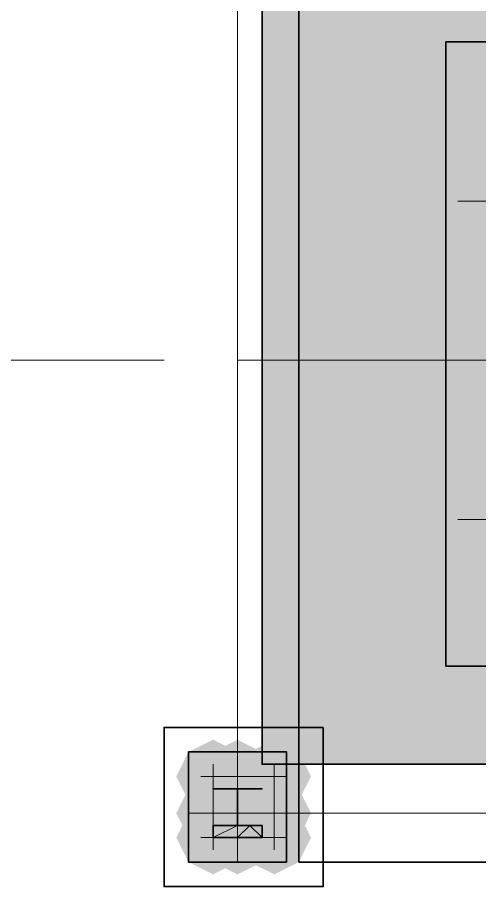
# Model space of a CAD drawing. Header units: millimetres. Extents: x 2315 to 4619, y 1334 to 1897.
# Drawn here: x 3951.654 to 3953.96, y 1532.045 to 1536.382 of the extents above; entities that cross this region are included whole.
import ezdxf

# ---------------------------------------------------------------- set-up
doc = ezdxf.new("R2010")
doc.units = ezdxf.units.MM
doc.linetypes.add('PDF_IMPORT', pattern=[1, 0.8, -0.2])
for name, color, linetype in [('PDF_中心线层', 1, 'Continuous'), ('PDF_双点划线', 6, 'Continuous'), ('PDF_粗实线层', 7, 'Continuous'), ('PDF_细实线层', 7, 'Continuous')]:
    doc.layers.add(name, color=color, linetype=linetype)

msp = doc.modelspace()

# ---------------------------------------------------------------- hatches: boundary and pattern name
at = {"layer": 'PDF_双点划线', "transparency": 33554559}
for points in [[(3952.6301, 1532.5952), (3952.569, 1532.5952), (3952.569, 1532.5341), (3952.6301, 1532.473), (3952.6912, 1532.5341), (3952.6912, 1532.5952)], [(3952.7523, 1532.5952), (3952.6912, 1532.5952), (3952.6912, 1532.5341), (3952.7523, 1532.473), (3952.8133, 1532.5341), (3952.8133, 1532.5952)], [(3952.8133, 1532.5952), (3952.7523, 1532.5952), (3952.7523, 1532.5341), (3952.8133, 1532.473), (3952.8744, 1532.5341), (3952.8744, 1532.5952)], [(3952.8744, 1532.5952), (3952.8133, 1532.5952), (3952.8133, 1532.5341), (3952.8744, 1532.473), (3952.9355, 1532.5341), (3952.9355, 1532.5952)], [(3952.7523, 1532.412), (3952.6912, 1532.412), (3952.6912, 1532.3509), (3952.7523, 1532.2898), (3952.8133, 1532.3509), (3952.8133, 1532.412)], [(3952.8133, 1532.412), (3952.7523, 1532.412), (3952.7523, 1532.3509), (3952.8133, 1532.2898), (3952.8744, 1532.3509), (3952.8744, 1532.412)]]:
    msp.add_hatch(color=256, dxfattribs=at).paths.add_polyline_path(points)
at = {"layer": 'PDF_粗实线层', "true_color": 0xffffff, "transparency": 33554559}
msp.add_hatch(color=7, dxfattribs=at).paths.add_polyline_path([(3954.5847, 1532.412), (3955.5009, 1532.412), (3955.5009, 1532.6563), (3957.7609, 1532.6563), (3957.7609, 1537.7871), (3952.8744, 1537.7871), (3952.8744, 1532.6563), (3954.5847, 1532.6563)])
at = {"layer": 'PDF_粗实线层', "transparency": 33554559}
for points in [[(3952.6301, 1532.7784), (3952.5079, 1532.7174), (3952.4469, 1532.5952), (3952.5079, 1532.473), (3952.6301, 1532.412), (3952.7523, 1532.473), (3952.8133, 1532.5952), (3952.7523, 1532.7174)], [(3952.7523, 1532.7784), (3952.6301, 1532.7174), (3952.569, 1532.5952), (3952.6301, 1532.473), (3952.7523, 1532.412), (3952.8744, 1532.473), (3952.9355, 1532.5952), (3952.8744, 1532.7174)], [(3952.9355, 1532.7784), (3952.8133, 1532.7174), (3952.7523, 1532.5952), (3952.8133, 1532.473), (3952.9355, 1532.412), (3953.0577, 1532.473), (3953.1187, 1532.5952), (3953.0577, 1532.7174)], [(3952.6301, 1532.5952), (3952.5079, 1532.5341), (3952.4469, 1532.412), (3952.5079, 1532.2898), (3952.6301, 1532.2287), (3952.7523, 1532.2898), (3952.8133, 1532.412), (3952.7523, 1532.5341)], [(3952.7523, 1532.5952), (3952.6301, 1532.5341), (3952.569, 1532.412), (3952.6301, 1532.2898), (3952.7523, 1532.2287), (3952.8744, 1532.2898), (3952.9355, 1532.412), (3952.8744, 1532.5341)], [(3952.9355, 1532.5952), (3952.8133, 1532.5341), (3952.7523, 1532.412), (3952.8133, 1532.2898), (3952.9355, 1532.2287), (3953.0577, 1532.2898), (3953.1187, 1532.412), (3953.0577, 1532.5341)], [(3952.6301, 1532.473), (3952.5079, 1532.412), (3952.4469, 1532.2898), (3952.5079, 1532.1676), (3952.6301, 1532.1065), (3952.7523, 1532.1676), (3952.8133, 1532.2898), (3952.7523, 1532.412)], [(3952.7523, 1532.473), (3952.6301, 1532.412), (3952.569, 1532.2898), (3952.6301, 1532.1676), (3952.7523, 1532.1065), (3952.8744, 1532.1676), (3952.9355, 1532.2898), (3952.8744, 1532.412)], [(3952.9355, 1532.473), (3952.8133, 1532.412), (3952.7523, 1532.2898), (3952.8133, 1532.1676), (3952.9355, 1532.1065), (3953.0577, 1532.1676), (3953.1187, 1532.2898), (3953.0577, 1532.412)]]:
    msp.add_hatch(color=256, dxfattribs=at).paths.add_polyline_path(points)
at = {"layer": 'PDF_细实线层', "true_color": 0x005cb8, "transparency": 33554559}
msp.add_hatch(color=152, dxfattribs=at).paths.add_polyline_path([(3952.8744, 1532.7174), (3952.8133, 1532.7174), (3952.8133, 1532.6563), (3952.8744, 1532.5952), (3952.9355, 1532.6563), (3952.9355, 1532.7174)])

# ---------------------------------------------------------------- linework, layer by layer
at = {"layer": 'PDF_中心线层', "color": 5, "linetype": 'PDF_IMPORT', "lineweight": 18, "ltscale": 14.048656}
msp.add_lwpolyline([(3913.0495, 1534.672), (3983.0485, 1534.672), (3983.0485, 1561.6698), (3913.0495, 1561.6698), (3913.0495, 1534.672)], dxfattribs=at)
at = {"layer": 'PDF_中心线层', "lineweight": 18}
for points in [[(3957.2723, 1536.932), (3952.7523, 1536.932), (3952.7523, 1532.412), (3957.2723, 1532.412)], [(3952.6301, 1532.2898), (3952.9355, 1532.2898), (3952.9355, 1532.5952), (3952.6301, 1532.5952)]]:
    msp.add_lwpolyline(points, close=True, dxfattribs=at)
for points in [[(3957.822, 1534.672), (3952.7523, 1534.672), (3957.2723, 1534.672)], [(3952.7523, 1532.7174), (3952.7523, 1532.1676)], [(3952.569, 1532.5952), (3952.6301, 1532.5952), (3952.6301, 1532.6563)], [(3952.7523, 1532.6563), (3952.7523, 1532.5952), (3952.8133, 1532.5952)], [(3952.9966, 1532.5952), (3952.9355, 1532.5952), (3952.9355, 1532.6563)], [(3952.569, 1532.412), (3952.6301, 1532.412), (3952.6301, 1532.473)], [(3952.9966, 1532.412), (3952.9355, 1532.412), (3952.9355, 1532.473)], [(3952.5079, 1532.412), (3953.0577, 1532.412)], [(3952.569, 1532.2898), (3952.6301, 1532.2898), (3952.6301, 1532.2287)], [(3952.7523, 1532.2287), (3952.7523, 1532.2898), (3952.8133, 1532.2898)], [(3952.9966, 1532.2898), (3952.9355, 1532.2898), (3952.9355, 1532.2287)]]:
    msp.add_lwpolyline(points, dxfattribs=at)
at = {"layer": 'PDF_双点划线', "lineweight": 18}
for points in [[(3952.7523, 1532.2898), (3952.7523, 1532.5952)], [(3952.8133, 1532.3509), (3952.8744, 1532.3509), (3952.8744, 1532.2898), (3952.7523, 1532.2898), (3952.6301, 1532.2898), (3952.6301, 1532.3509), (3952.7523, 1532.3509), (3952.7523, 1532.5341), (3952.6301, 1532.5341), (3952.7523, 1532.5341), (3952.7523, 1532.3509)], [(3952.8133, 1532.5341), (3952.8744, 1532.5341), (3952.7523, 1532.5341)]]:
    msp.add_lwpolyline(points, dxfattribs=at)
at = {"layer": 'PDF_粗实线层', "lineweight": 35}
for points in [[(3956.1117, 1537.7871), (3955.0123, 1537.7871), (3953.9739, 1537.7871), (3952.8744, 1537.7871), (3952.8744, 1534.672), (3952.8744, 1532.6563), (3953.9739, 1532.6563), (3954.5847, 1532.6563), (3954.5847, 1532.412), (3955.0123, 1532.412), (3955.5009, 1532.412), (3955.5009, 1532.6563), (3955.562, 1532.6563), (3956.1117, 1532.6563), (3957.7609, 1532.6563), (3957.7609, 1534.672), (3957.7609, 1537.7871)], [(3952.5079, 1532.7174), (3952.5079, 1532.1676), (3952.9966, 1532.1676), (3952.9966, 1532.7174)], [(3952.7523, 1532.3509), (3952.7523, 1532.5341), (3952.6301, 1532.5341), (3952.7523, 1532.5341), (3952.8744, 1532.5341), (3952.8133, 1532.5341), (3952.7523, 1532.5341), (3952.7523, 1532.473), (3952.7523, 1532.3509), (3952.8133, 1532.3509), (3952.8744, 1532.3509), (3952.8744, 1532.2898), (3952.7523, 1532.2898), (3952.6301, 1532.2898), (3952.6301, 1532.3509)]]:
    msp.add_lwpolyline(points, close=True, dxfattribs=at)
at = {"layer": 'PDF_粗实线层', "color": 251, "lineweight": 35, "true_color": 0x545454}
msp.add_lwpolyline([(3953.0577, 1532.1676), (3953.0577, 1537.1763), (3958.0052, 1537.1763), (3958.0052, 1532.1676)], close=True, dxfattribs=at)
at = {"layer": 'PDF_粗实线层', "color": 8, "lineweight": 35, "true_color": 0x767676}
msp.add_lwpolyline([(3953.7906, 1533.1449), (3956.2339, 1533.1449), (3956.2339, 1536.2601), (3953.7906, 1536.2601)], close=True, dxfattribs=at)
at = {"layer": 'PDF_粗实线层', "color": 8, "lineweight": 35, "true_color": 0x808080}
msp.add_lwpolyline([(3953.1798, 1532.8395), (3952.3858, 1532.8395), (3952.3858, 1532.0455), (3953.1798, 1532.0455)], close=True, dxfattribs=at)
at = {"layer": 'PDF_粗实线层', "color": 7, "lineweight": 0, "true_color": 0xffffff}
for points in [[(3953.9739, 1532.6563), (3957.7609, 1532.6563), (3952.8744, 1532.6563), (3957.7609, 1532.6563), (3954.5847, 1532.6563), (3956.1117, 1532.6563)], [(3952.8744, 1532.6563), (3957.7609, 1532.6563), (3952.8744, 1532.6563), (3957.7609, 1532.6563), (3952.8744, 1532.6563), (3957.7609, 1532.6563), (3952.8744, 1532.6563), (3957.7609, 1532.6563), (3952.8744, 1532.6563), (3957.7609, 1532.6563), (3952.8744, 1532.6563), (3957.7609, 1532.6563), (3954.5847, 1532.6563), (3955.562, 1532.6563)], [(3952.7523, 1532.5341), (3952.8133, 1532.5341), (3952.8744, 1532.5341), (3952.8133, 1532.5341), (3952.7523, 1532.5341), (3952.8133, 1532.5341), (3952.7523, 1532.5341), (3952.7523, 1532.3509), (3952.7523, 1532.2898), (3952.7523, 1532.5341), (3952.7523, 1532.473)], [(3952.7523, 1532.5341), (3952.7523, 1532.5341)], [(3952.7523, 1532.5341), (3952.7523, 1532.5341)], [(3952.7523, 1532.2898), (3952.8133, 1532.3509), (3952.7523, 1532.2898), (3952.8133, 1532.3509), (3952.7523, 1532.2898), (3952.7523, 1532.3509)], [(3952.8133, 1532.3509), (3952.8744, 1532.2898), (3952.8133, 1532.2898)]]:
    msp.add_lwpolyline(points, dxfattribs=at)
msp.add_lwpolyline([(3952.6301, 1532.2898), (3952.7523, 1532.2898), (3952.7523, 1532.3509), (3952.7523, 1532.2898), (3952.7523, 1532.3509), (3952.7523, 1532.2898), (3952.7523, 1532.3509), (3952.7523, 1532.2898), (3952.7523, 1532.5341), (3952.6301, 1532.5341), (3952.7523, 1532.5341), (3952.7523, 1532.3509)], close=True, dxfattribs=at)
at = {"layer": 'PDF_细实线层', "color": 152, "lineweight": 18, "true_color": 0x005cb8}
msp.add_lwpolyline([(3957.7609, 1532.6563), (3957.7609, 1537.7871), (3952.8744, 1537.7871), (3952.8744, 1532.6563)], close=True, dxfattribs=at)
for points in [[(3957.6387, 1535.466), (3953.8517, 1535.466)], [(3957.6387, 1533.8779), (3953.8517, 1533.8779)]]:
    msp.add_lwpolyline(points, dxfattribs=at)

doc.saveas('drawing.dxf')
